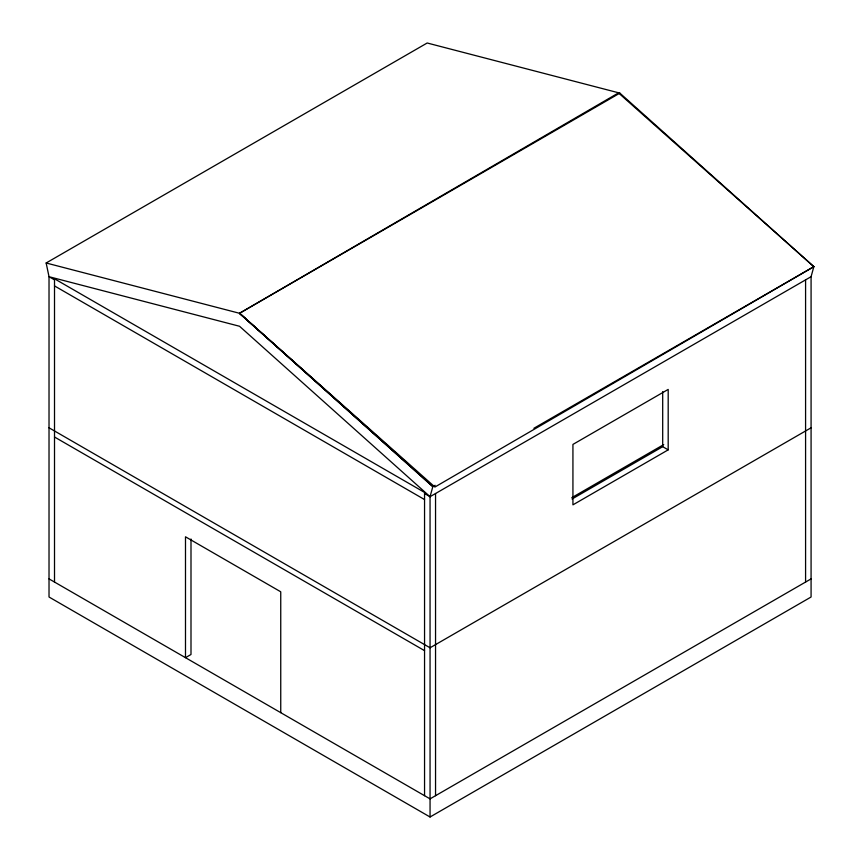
<?xml version="1.0" encoding="UTF-8"?>
<svg xmlns="http://www.w3.org/2000/svg" width="860" height="860" viewBox="0 0 860 860"><rect width="100%" height="100%" fill="white"/><g stroke="black" fill="none" stroke-linecap="round" stroke-linejoin="round"><path stroke-width="1.29" d="M430.054 817L811.077 597.012L811.077 276.705L813.85 266.654L619.866 93.127L427.183 43L46.15 262.988L49.02 276.705L49.02 597.012L430.054 817L430.054 496.693L432.816 486.631L435.149 485.298M619.866 93.127L239.531 313.287L432.816 486.631L239.531 313.287L618.48 92.912L813.85 266.654L434.913 487.029L239.531 313.287L46.15 262.988M533.888 428.28L813.85 266.654M424.55 493.511L430.054 496.693L811.077 276.705M571.792 497.671L663.726 444.588M572.083 498.993L662.695 446.684L668.188 449.855L668.188 389.419L572.932 444.416L572.932 504.852L668.188 449.855M811.077 427.796L430.054 647.784L49.02 427.796M811.077 578.887L430.054 798.865L49.02 578.887M54.513 279.876L49.02 276.705L239.531 326.262L430.054 496.693M54.513 285.918L424.55 499.563M54.513 437.009L424.55 650.654M239.531 313.287L405.63 461.874M805.583 279.876L805.583 582.059M662.695 391.612L662.695 446.684M435.547 493.511L435.547 795.693M424.55 795.693L424.55 492.425L54.513 278.79L54.513 582.059M280.747 712.671L280.747 591.798L185.491 536.801L185.491 657.674L190.995 654.503L190.995 539.005"/></g></svg>
